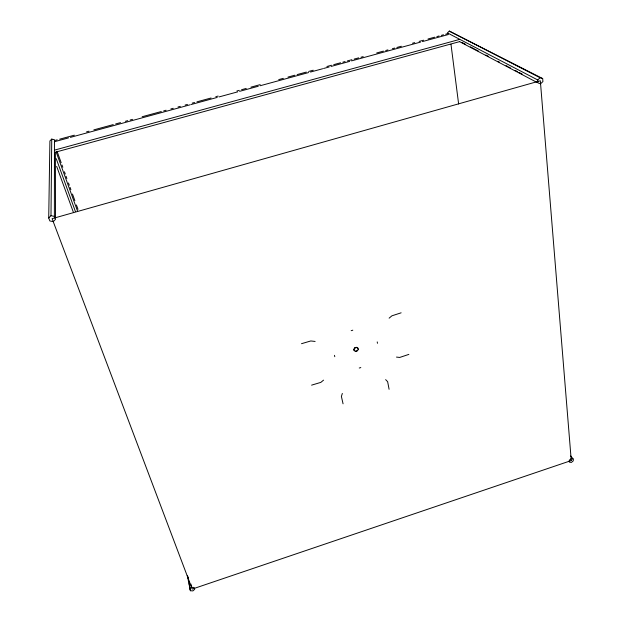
<?xml version="1.0" encoding="UTF-8"?>
<svg xmlns="http://www.w3.org/2000/svg" width="622" height="622" viewBox="0 0 622 622"><rect width="100%" height="100%" fill="white"/><g stroke="black" fill="none" stroke-linecap="round" stroke-linejoin="round"><path stroke-width="0.93" d="M54.378 216.386L54.456 139.732L51.735 139.103L49.908 140.969L48.718 217.98L49.846 220.95L53.235 221.634L55.498 219.348L54.378 216.386L50.988 215.694L48.718 217.98M50.988 215.694L51.735 139.103M353.926 349.121C353.397 353.001 360.099 350.956 357.844 347.892M358.233 349.463L357.316 347.574L354.82 347.83M342.333 393.438L341.392 396.432L343.064 403.81M323.557 380.128L320.828 382.382L311.591 385.15M389.123 318.169L391.907 315.82L401.128 312.812M449.302 31.1L447.42 32.904L537.742 79.966L537.991 82.959L540.58 83.76L542.92 81.568L542.679 78.566L449.302 31.1L540.09 77.758L542.679 78.566M537.742 79.966L540.09 77.758M189.702 588.925L191.529 587.292L194.041 587.456L194.717 589.267L192.898 590.9L190.394 590.737L187.3 575.381M354.299 350.722L353.965 350.046A2.263 1.882 -30 0 1 355.038 347.815L355.24 347.651M357.308 350.824L355.667 351.352M355.038 347.815L356.538 347.387M408.864 354.392L399.697 357.448L396.486 357.082M301.499 343.694L310.798 340.957L315.121 341.447M445.694 34.187L447.957 33.565M54.736 150.058L459.324 39.497M55.459 152.188L459.72 41.596M59.665 139.172L74.36 135.176M86.559 131.856L89 131.195M93.86 129.866L113.258 124.594M115.676 123.933L120.512 122.62M125.333 121.313L127.743 120.652M130.154 119.999L132.556 119.346M142.166 116.734L161.316 111.525M163.703 110.879L166.082 110.226M170.848 108.936L173.227 108.282M177.985 106.992L180.357 106.346M185.107 105.056L187.471 104.41M192.214 103.12L194.577 102.482M196.941 101.837L211.091 97.988M215.795 96.705L218.151 96.068M236.896 90.968L239.237 90.338M241.569 89.7L246.234 88.433M250.891 87.166L260.198 84.631M278.726 79.593L283.344 78.341M287.955 77.081L294.859 75.208M297.16 74.578L306.343 72.082M308.636 71.46L313.216 70.216M326.915 66.492L331.472 65.248M333.75 64.634L340.568 62.775M342.831 62.161L345.101 61.547M347.371 60.925L351.897 59.696M354.159 59.082L358.684 57.854M360.939 57.24L363.194 56.625M376.707 52.948L383.44 51.113M385.687 50.506L387.926 49.9M392.404 48.679L394.643 48.073M396.875 47.466L401.346 46.246M412.487 43.221L414.711 42.615M419.15 41.402L423.59 40.197M428.022 38.992L434.661 37.188M436.869 36.589L439.078 35.983M441.286 35.384L443.494 34.785M54.503 141.707L68.537 137.89M70.403 137.376L190.153 104.791M191.086 104.543L217.21 97.429M219.076 96.923L237.736 91.846M239.602 91.341L258.262 86.264M260.128 85.75L308.644 72.549M310.51 72.043L322.639 68.747M323.564 68.49L329.162 66.966M331.028 66.461L349.673 61.384M351.539 60.878L420.526 42.109M422.392 41.596L448.493 34.498M54.736 140.51L57.208 139.833M356.149 347.364L356.546 347.294M355.551 351.259L356.025 351.313M573.134 458.95L571.113 458.671L569.239 460.272L569.394 462.146L571.416 462.426L573.282 460.832L573.134 458.95L570.677 455.965M461.936 42.413L465.264 44.162M470.341 46.829L474.679 49.115M475.418 49.503L478.372 51.051M485.938 55.031L488.247 56.244M497.794 61.267L499.435 62.13M506.083 65.629L507.77 66.507M508.625 66.958L510.343 67.868M515.187 70.41L517.45 71.6M518.973 72.401L522.06 74.018M459.689 41.697L537.167 82.524M385.648 379.63L387.638 381.675L389.092 389.294M56.664 166.354L73.365 212.203M56.244 152.227L77.626 211.363M56.244 158.672L75.449 211.612M57.03 151.224L61.174 162.7M61.998 164.978L62.814 167.248M64.447 171.773L65.263 174.028M66.072 176.275L66.881 178.514M68.49 182.985L69.299 185.208M70.099 187.424L70.892 189.64M72.486 194.048L74.858 200.618M76.428 204.972L77.991 209.303M334.473 355.333L334.784 356.709M377.212 341.913L377.492 343.313M190.946 584.066L191.529 587.292M187.836 576.392L188.116 577.955M188.536 580.318L188.824 581.904M189.104 583.498L189.391 585.092M189.671 586.694L190.394 590.737M450.973 44.209L458.624 103.975M55.374 152.312L55.498 217.684M360.807 367.493A2.231 1.236 -12 0 1 359.244 367.991M352.798 330.158A2.286 1.19 -12 0 1 351.181 330.647M571.268 460.552L192.214 589.096L52.108 218.664L540.331 80.767L571.268 460.552"/></g></svg>
